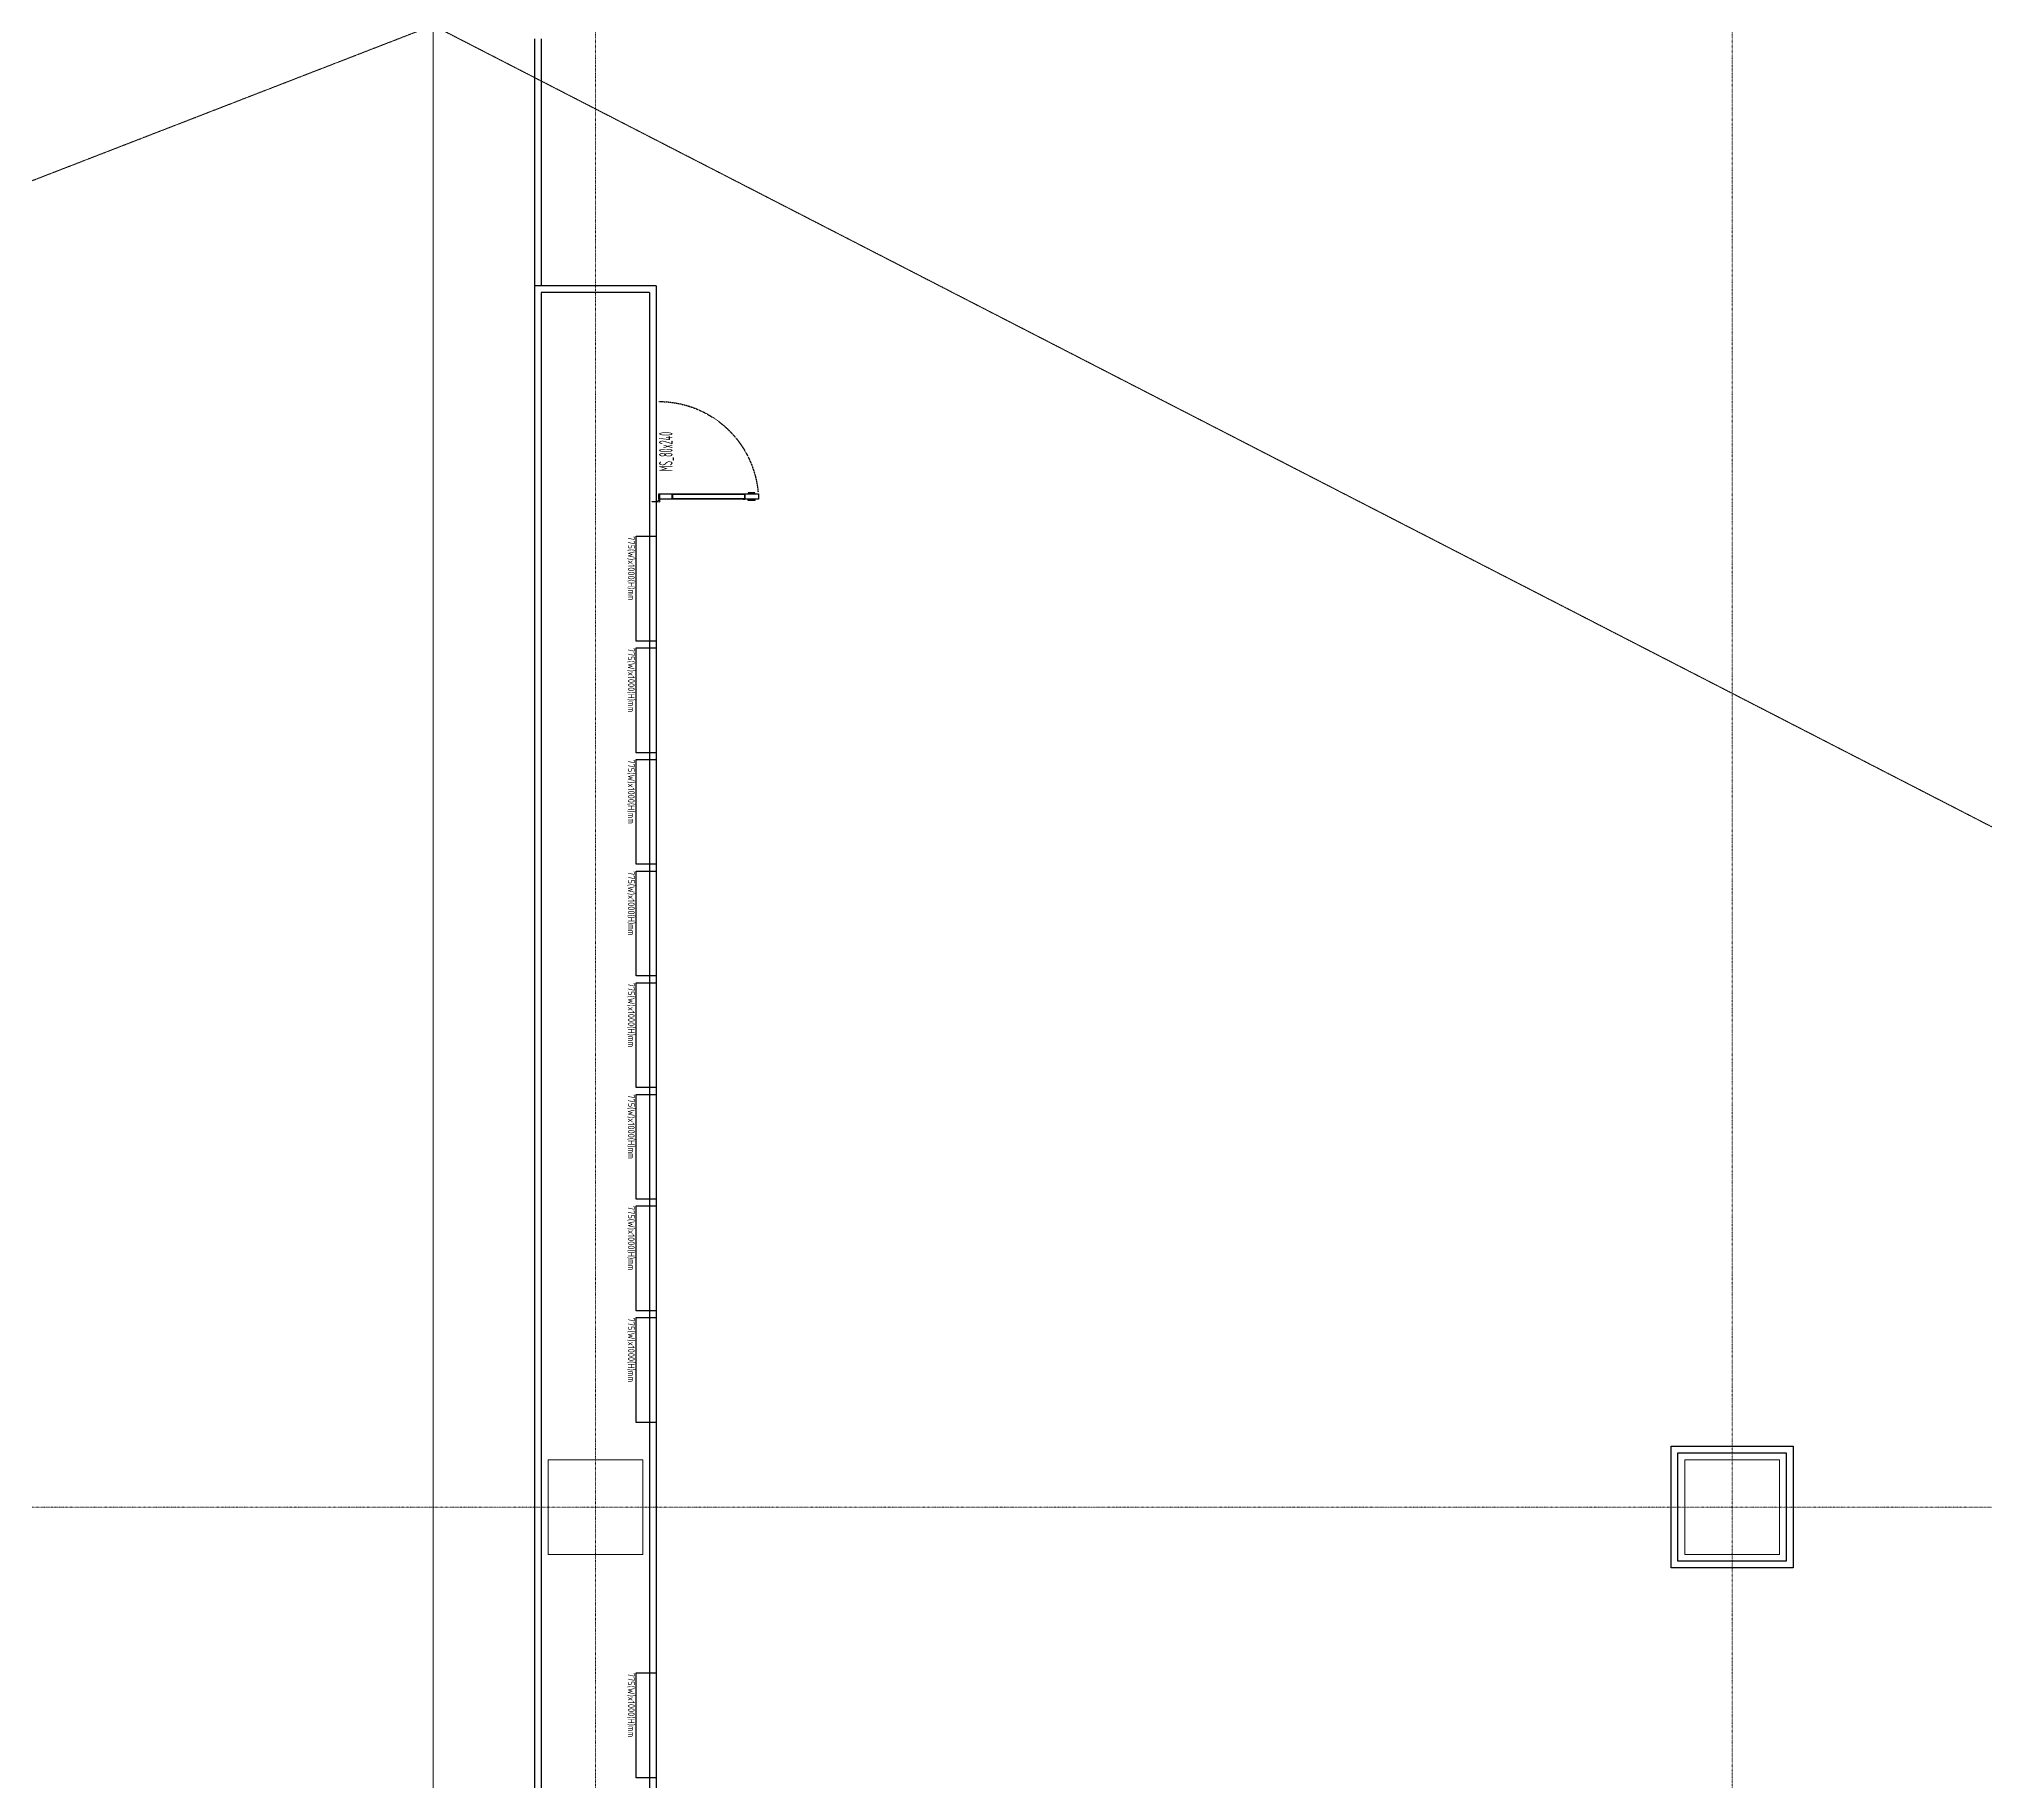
# Model space of a CAD drawing. Extents: x -76427 to 292734, y -42117 to 131250.
# Drawn here: x 189087 to 203469, y 72975 to 85850 of the extents above; entities that cross this region are included whole.
import ezdxf
from ezdxf.enums import TextEntityAlignment as Align

# ---------------------------------------------------------------- set-up
doc = ezdxf.new("R2010")
doc.units = 0
doc.header["$LTSCALE"] = 10
for name, pattern in [('H12PL1$0$HIDDEN', [0.4, 0.3, -0.1]), ('H12PL1$0$JJP_三點線', [0.9, 0.3, -0.15, 0, -0.15, 0, -0.15, 0, -0.15]), ('XFDP10$0$HIDDEN', [0.3, 0.2, -0.1])]:
    doc.linetypes.add(name, pattern=pattern)
for name, color, linetype in [('H12PL1$0$A-OBJE-2D', 252, 'Continuous'), ('H12PL1$0$S-COL', 252, 'Continuous'), ('H12PL1$0$S-GRID', 252, 'Continuous'), ('XFDP10$0$A-Door (50K)', 2, 'Continuous'), ('XFDP10$0$A-S-C1-800x1000-v (50K)', 212, 'Continuous'), ('XFDP10$0$A-W-P1S (50K)', 2, 'Continuous'), ('XFDP10$0$A-W-P2D (50K)', 2, 'Continuous')]:
    doc.layers.add(name, color=color, linetype=linetype)
doc.styles.add('XFDP10$0$AA-TXT', font='isocp.shx', dxfattribs={"width": 0.8, "bigfont": 'china.shx'})

# ---------------------------------------------------------------- blocks, each defined once
blk = doc.blocks.new('*U145')
blk.add_lwpolyline([(0, 0), (0, 0.2583), (0.05, 0.2583), (0.05, 0)], close=True)
at = {"color": 1, "style": 'XFDP10$0$AA-TXT', "width": 0.8}
blk.add_attdef('高度', text='', height=0.1, rotation=90, dxfattribs=at).set_placement((0.1157, 0.07), align=Align.MIDDLE_LEFT)
blk = doc.blocks.new('XFDP10$0$GAD2205')
blk.add_lwpolyline([(0, 1), (0, 1), (-18, 1, -0.414214), (-18, 2), (-18, 3, -0.414214), (-18, 3), (-14, 3, 0.414214), (-13, 4), (-13, 4, 0.414214), (-14, 4), (-18, 4, -0.414214), (-18, 5), (-18, 12, -0.414214), (-18, 12), (-18, 12, 0.414214), (-18, 12), (-18, 14, 0.72636), (-19, 14), (-19, 13, 0.158507), (-19, 13), (-19, 0, 0.414214), (-19, 0), (19, 0, 0.414214), (19, 0), (19, 13, 0.158507), (19, 13), (19, 14, 0.72636), (18, 14), (18, 12, 0.414214), (18, 12, -0.414214), (18, 12), (18, 5, -0.414214), (18, 4), (14, 4, 0.414214), (13, 4), (13, 4, 0.414214), (14, 3), (18, 3, -0.414214), (18, 3), (18, 2, -0.414214), (18, 1), (0, 1)], format="xyb", close=True)
blk = doc.blocks.new('XFDP10$0$Door-S80ap')
for p, q in [((8.8, 70.4), (8.8, 75.3)), ((8.8, 75.3), (9.6, 75.3)), ((9.6, 75.3), (9.6, 70.4)), ((9.6, 70.4), (8.8, 70.4))]:
    blk.add_line(p, q)
blk.add_lwpolyline([(4.8, 70.4), (4.8, 75.3), (4, 75.3), (4, 70.4)], close=True)
at = {"ltscale": 5}
for points in [[(8.8, 67.8), (8.8, 77.9), (4.8, 77.9), (4.8, 67.8)], [(5, 67.5), (5, 14.8), (5, 14.8), (5, 67.5)], [(8.6, 14.8), (8.5, 14.8), (8.5, 67.5), (8.6, 67.5)], [(8.8, 4.3), (8.8, 14.4), (4.8, 14.4), (4.8, 4.3)]]:
    blk.add_lwpolyline(points, close=True, dxfattribs=at)
blk.add_lwpolyline([(4.8, 67.9), (4.8, 66.7, 0.158507), (4.9, 66.7), (4.9, 66.5, 0.72636), (5, 66.6), (5, 66.7, 0.414214), (5, 66.7, -0.414214), (4.9, 66.8), (4.9, 67.5, -0.414214), (5, 67.5), (5.4, 67.5, 0.414214), (5.4, 67.5), (5.4, 67.6, 0.414214), (5.4, 67.6), (5, 67.6, -0.414214), (4.9, 67.6), (4.9, 67.8, -0.414214), (5, 67.8), (6.8, 67.8), (6.8, 67.8), (6.8, 67.8), (8.6, 67.8, -0.414214), (8.6, 67.8), (8.6, 67.6, -0.414214), (8.6, 67.6), (8.2, 67.6, 0.414214), (8.1, 67.6), (8.1, 67.5, 0.414214), (8.2, 67.5), (8.6, 67.5, -0.414214), (8.6, 67.5), (8.6, 66.8, -0.414214), (8.6, 66.7), (8.6, 66.7, 0.414214), (8.6, 66.7), (8.6, 66.6, 0.72636), (8.6, 66.5), (8.7, 66.7, 0.158507), (8.7, 66.7), (8.7, 67.9, 0.414214), (8.7, 67.9), (4.9, 67.9, 0.414214)], format="xyb", close=True, dxfattribs=at)
at = {"ltscale": 500}
for points in [[(3.2, -0.6), (3.2, 3.9), (3, 3.9), (3, -0.6)], [(8.5, 4.8), (4, 4.8), (4, 4.6), (8.5, 4.6)]]:
    blk.add_lwpolyline(points, close=True, dxfattribs=at)
at = {"linetype": 'XFDP10$0$HIDDEN', "ltscale": 0.1}
blk.add_arc((3.4, 4.4), 73.6, 0, 84.8641, dxfattribs=at)
at = {"ltscale": 500, "extrusion": (0, 0, -1)}
blk.add_ellipse((3.4, 4.4), major_axis=(-0.495, 0.495), ratio=1, start_param=5.497787, end_param=11.780972, dxfattribs=at)
at = {"ltscale": 5, "xscale": 0.1000000000058208, "yscale": 0.1000000000058208, "zscale": 0.1000000000058208}
blk.add_blockref('XFDP10$0$GAD2205', (6.8, 14.3), dxfattribs=at)
at = {"color": 9, "style": 'XFDP10$0$AA-TXT', "width": 0.45}
blk.add_attdef('100x240', text='', height=10, dxfattribs=at).set_placement((40, 10), align=Align.MIDDLE)
blk = doc.blocks.new('XFDP10')
at = {"layer": 'XFDP10$0$A-W-P1S (50K)'}
for p, q in [((193650, 84025, 0), (192750, 84025, 0)), ((192750, 84025, 0), (192750, 59550, 0)), ((193650, 84025, 0), (193650, 59550, 0)), ((193600, 83975, 0), (192800, 83975, 0)), ((192800, 83975, 0), (192800, 59600, 0)), ((193600, 83975, 0), (193600, 59600))]:
    blk.add_line(p, q, dxfattribs=at)
for points in [[(201150, 75450), (202050, 75450), (202050, 74550), (201150, 74550)], [(201200, 75400), (202000, 75400), (202000, 74600), (201200, 74600)]]:
    blk.add_lwpolyline(points, close=True, dxfattribs=at)
at = {"layer": 'XFDP10$0$A-W-P2D (50K)'}
for p, q in [((192750, 85850, 0), (192750, 84025, 0)), ((192800, 85850, 0), (192800, 84025, 0))]:
    blk.add_line(p, q, dxfattribs=at)
at = {"layer": 'XFDP10$0$A-Door (50K)'}
ref = blk.add_blockref('XFDP10$0$Door-S80ap', (193625, 82400), dxfattribs=dict(at, xscale=-10, yscale=10, zscale=10, rotation=270))
ref.add_attrib('100x240', 'MS_80x240', dxfattribs={"layer": '0', "color": 9, "height": 100, "rotation": 90, "style": 'XFDP10$0$AA-TXT', "width": 0.45}).set_placement((193725, 82800), align=Align.MIDDLE)
at = {"layer": 'XFDP10$0$A-S-C1-800x1000-v (50K)'}
ref = blk.add_blockref('*U145', (193650, 82175, 0), dxfattribs=dict(at, xscale=3000, yscale=3000, zscale=3000, rotation=180))
ref.add_attrib('高度', '775(W)x1000(H)mm', dxfattribs={"layer": '0', "color": 1, "height": 50, "rotation": 270, "style": 'XFDP10$0$AA-TXT', "width": 0.8}).set_placement((193464.8, 82175, 0), align=Align.MIDDLE_LEFT)
ref = blk.add_blockref('*U145', (193650, 81350, 0), dxfattribs=dict(at, xscale=3000, yscale=3000, zscale=3000, rotation=180))
ref.add_attrib('高度', '775(W)x1000(H)mm', dxfattribs={"layer": '0', "color": 1, "height": 50, "rotation": 270, "style": 'XFDP10$0$AA-TXT', "width": 0.8}).set_placement((193464.8, 81350, 0), align=Align.MIDDLE_LEFT)
ref = blk.add_blockref('*U145', (193650, 80525, 0), dxfattribs=dict(at, xscale=3000, yscale=3000, zscale=3000, rotation=180))
ref.add_attrib('高度', '775(W)x1000(H)mm', dxfattribs={"layer": '0', "color": 1, "height": 50, "rotation": 270, "style": 'XFDP10$0$AA-TXT', "width": 0.8}).set_placement((193464.8, 80525, 0), align=Align.MIDDLE_LEFT)
ref = blk.add_blockref('*U145', (193650, 79700, 0), dxfattribs=dict(at, xscale=3000, yscale=3000, zscale=3000, rotation=180))
ref.add_attrib('高度', '775(W)x1000(H)mm', dxfattribs={"layer": '0', "color": 1, "height": 50, "rotation": 270, "style": 'XFDP10$0$AA-TXT', "width": 0.8}).set_placement((193464.8, 79700, 0), align=Align.MIDDLE_LEFT)
ref = blk.add_blockref('*U145', (193650, 78875, 0), dxfattribs=dict(at, xscale=3000, yscale=3000, zscale=3000, rotation=180))
ref.add_attrib('高度', '775(W)x1000(H)mm', dxfattribs={"layer": '0', "color": 1, "height": 50, "rotation": 270, "style": 'XFDP10$0$AA-TXT', "width": 0.8}).set_placement((193464.8, 78875, 0), align=Align.MIDDLE_LEFT)
ref = blk.add_blockref('*U145', (193650, 78050, 0), dxfattribs=dict(at, xscale=3000, yscale=3000, zscale=3000, rotation=180))
ref.add_attrib('高度', '775(W)x1000(H)mm', dxfattribs={"layer": '0', "color": 1, "height": 50, "rotation": 270, "style": 'XFDP10$0$AA-TXT', "width": 0.8}).set_placement((193464.8, 78050, 0), align=Align.MIDDLE_LEFT)
ref = blk.add_blockref('*U145', (193650, 77225, 0), dxfattribs=dict(at, xscale=3000, yscale=3000, zscale=3000, rotation=180))
ref.add_attrib('高度', '775(W)x1000(H)mm', dxfattribs={"layer": '0', "color": 1, "height": 50, "rotation": 270, "style": 'XFDP10$0$AA-TXT', "width": 0.8}).set_placement((193464.8, 77225, 0), align=Align.MIDDLE_LEFT)
ref = blk.add_blockref('*U145', (193650, 76400, 0), dxfattribs=dict(at, xscale=3000, yscale=3000, zscale=3000, rotation=180))
ref.add_attrib('高度', '775(W)x1000(H)mm', dxfattribs={"layer": '0', "color": 1, "height": 50, "rotation": 270, "style": 'XFDP10$0$AA-TXT', "width": 0.8}).set_placement((193464.8, 76400, 0), align=Align.MIDDLE_LEFT)
ref = blk.add_blockref('*U145', (193650, 73775, 0), dxfattribs=dict(at, xscale=3000, yscale=3000, zscale=3000, rotation=180))
ref.add_attrib('高度', '775(W)x1000(H)mm', dxfattribs={"layer": '0', "color": 1, "height": 50, "rotation": 270, "style": 'XFDP10$0$AA-TXT', "width": 0.8}).set_placement((193464.8, 73775, 0), align=Align.MIDDLE_LEFT)
blk = doc.blocks.new('H12PL1')
at = {"layer": 'H12PL1$0$A-OBJE-2D', "linetype": 'H12PL1$0$HIDDEN', "lineweight": 0}
for p, q in [((18450, 18700), (192000, 85950)), ((192000, 85950), (243150, 59650))]:
    blk.add_line(p, q, dxfattribs=at)
at = {"layer": 'H12PL1$0$A-OBJE-2D', "lineweight": 0}
blk.add_lwpolyline([(192000, 85950), (192000, 55200), (238800, 55200), (238800, 55650), (243150, 55650)], dxfattribs=at)
at = {"layer": 'H12PL1$0$S-COL', "lineweight": 0, "flags": 128}
for points in [[(192850, 74650), (193550, 74650), (193550, 75350), (192850, 75350)], [(201250, 74650), (201950, 74650), (201950, 75350), (201250, 75350)]]:
    blk.add_lwpolyline(points, close=True, dxfattribs=at)
at = {"layer": 'H12PL1$0$S-GRID', "linetype": 'H12PL1$0$JJP_三點線', "lineweight": 0}
for p, q in [((193200, 128250), (193200, -28000)), ((201600, 128250), (201600, -28000)), ((-29000, 75000), (289600, 75000))]:
    blk.add_line(p, q, dxfattribs=at)
blk.add_blockref('XFDP10', (0, 0))

msp = doc.modelspace()

# ---------------------------------------------------------------- block references
msp.add_blockref('H12PL1', (0, 0))

doc.saveas('drawing.dxf')
